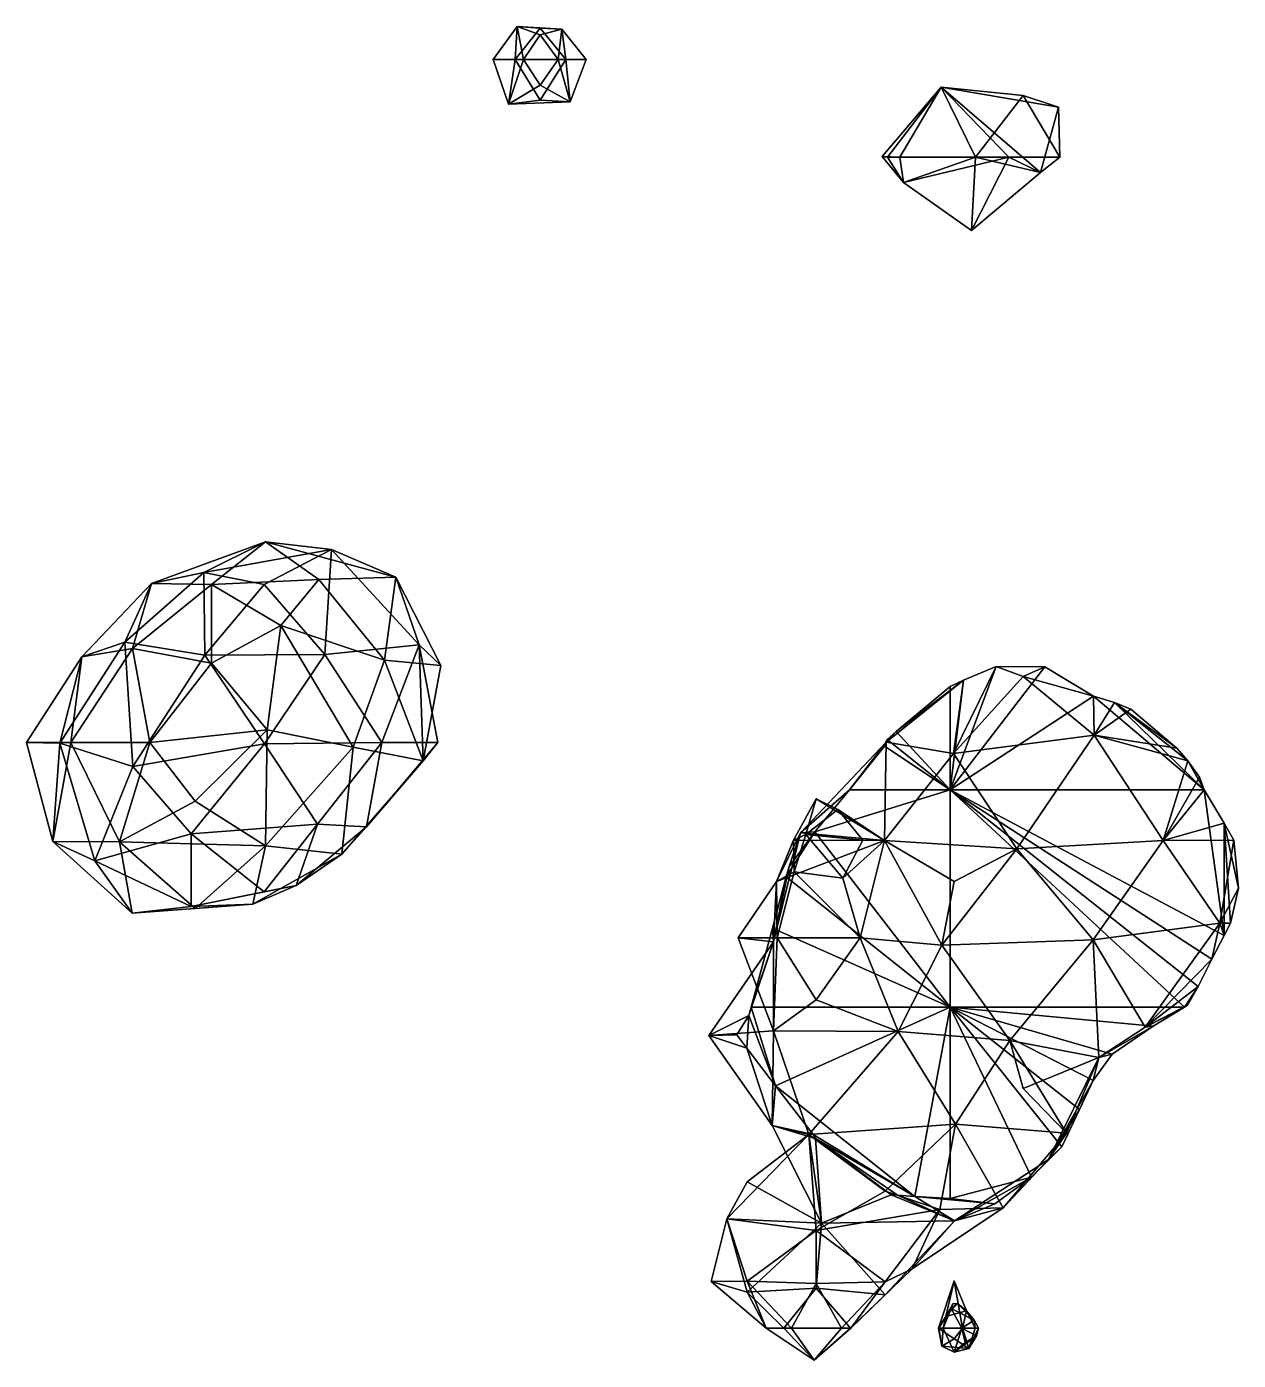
# Model space of a CAD drawing. Extents: x 290095 to 295679, y 4553756 to 4561441.
# Drawn here: x 294551.4 to 294772.6, y 4559364.3 to 4559607.8 of the extents above; entities that cross this region are included whole.
import ezdxf

# ---------------------------------------------------------------- set-up
doc = ezdxf.new("R2010")
doc.units = 0
doc.layers.add('Au_ppm_Pref_-_0_5', color=7, linetype='CONTINUOUS')

msp = doc.modelspace()

# ---------------------------------------------------------------- linework, layer by layer
at = {"layer": 'Au_ppm_Pref_-_0_5'}
for points in [[(294636.52, 4559601.82, 1835.25), (294640.91, 4559607.8, 1835.25), (294642.09, 4559601.82, 1836.69)], [(294640.91, 4559607.8, 1835.25), (294636.52, 4559601.82, 1835.25), (294640.53, 4559601.82, 1833.08)], [(294640.91, 4559607.8, 1835.25), (294640.53, 4559601.82, 1833.08), (294645.14, 4559607.5, 1833.36)], [(294649.81, 4559601.82, 1833.05), (294645.14, 4559607.5, 1833.36), (294640.53, 4559601.82, 1833.08)], [(294640.91, 4559607.8, 1835.25), (294645.14, 4559606.33, 1836.75), (294642.09, 4559601.82, 1836.69)], [(294640.91, 4559607.8, 1835.25), (294649.06, 4559607.37, 1835.25), (294645.14, 4559606.33, 1836.75)], [(294649.06, 4559607.37, 1835.25), (294640.91, 4559607.8, 1835.25), (294645.14, 4559607.5, 1833.36)], [(294648.43, 4559601.82, 1836.8), (294642.09, 4559601.82, 1836.69), (294645.14, 4559606.33, 1836.75)], [(294649.81, 4559601.82, 1833.05), (294649.06, 4559607.37, 1835.25), (294645.14, 4559607.5, 1833.36)], [(294649.06, 4559607.37, 1835.25), (294648.43, 4559601.82, 1836.8), (294645.14, 4559606.33, 1836.75)], [(294649.06, 4559607.37, 1835.25), (294653.53, 4559601.82, 1835.25), (294648.43, 4559601.82, 1836.8)], [(294649.81, 4559601.82, 1833.05), (294653.53, 4559601.82, 1835.25), (294649.06, 4559607.37, 1835.25)], [(294639.37, 4559593.66, 1835.25), (294636.52, 4559601.82, 1835.25), (294642.09, 4559601.82, 1836.69)], [(294636.52, 4559601.82, 1835.25), (294639.37, 4559593.66, 1835.25), (294640.53, 4559601.82, 1833.08)], [(294639.37, 4559593.66, 1835.25), (294642.09, 4559601.82, 1836.69), (294645.14, 4559597.09, 1836.83)], [(294639.37, 4559593.66, 1835.25), (294645.14, 4559594.39, 1832.77), (294640.53, 4559601.82, 1833.08)], [(294649.81, 4559601.82, 1833.05), (294640.53, 4559601.82, 1833.08), (294645.14, 4559594.39, 1832.77)], [(294645.14, 4559597.09, 1836.83), (294642.09, 4559601.82, 1836.69), (294648.43, 4559601.82, 1836.8)], [(294649.81, 4559601.82, 1833.05), (294645.14, 4559594.39, 1832.77), (294650.61, 4559594.08, 1835.25)], [(294650.61, 4559594.08, 1835.25), (294645.14, 4559597.09, 1836.83), (294648.43, 4559601.82, 1836.8)], [(294653.53, 4559601.82, 1835.25), (294650.61, 4559594.08, 1835.25), (294648.43, 4559601.82, 1836.8)], [(294649.81, 4559601.82, 1833.05), (294650.61, 4559594.08, 1835.25), (294653.53, 4559601.82, 1835.25)], [(294650.61, 4559594.08, 1835.25), (294639.37, 4559593.66, 1835.25), (294645.14, 4559597.09, 1836.83)], [(294718.34, 4559596.73, 1823.37), (294708.52, 4559584, 1823.55), (294707.57, 4559584.09, 1823.28)], [(294718.34, 4559596.73, 1823.37), (294707.57, 4559584.09, 1823.28), (294710.76, 4559584, 1822.13)], [(294718.34, 4559596.73, 1823.37), (294730.68, 4559584, 1824.62), (294708.52, 4559584, 1823.55)], [(294710.76, 4559584, 1822.13), (294724.61, 4559584, 1819.26), (294718.34, 4559596.73, 1823.37)], [(294718.34, 4559596.73, 1823.37), (294736.47, 4559581.2, 1823.69), (294730.68, 4559584, 1824.62)], [(294718.34, 4559596.73, 1823.37), (294739.77, 4559593.11, 1823.37), (294736.47, 4559581.2, 1823.69)], [(294718.34, 4559596.73, 1823.37), (294724.61, 4559584, 1819.26), (294733.33, 4559595.23, 1819.63)], [(294739.77, 4559593.11, 1823.37), (294718.34, 4559596.73, 1823.37), (294733.33, 4559595.23, 1819.63)], [(294639.37, 4559593.66, 1835.25), (294650.61, 4559594.08, 1835.25), (294645.14, 4559594.39, 1832.77)], [(294733.33, 4559595.23, 1819.63), (294724.61, 4559584, 1819.26), (294740, 4559584, 1820.23)], [(294739.77, 4559593.11, 1823.37), (294733.33, 4559595.23, 1819.63), (294740, 4559584, 1820.23)], [(294736.47, 4559581.2, 1823.69), (294739.77, 4559593.11, 1823.37), (294740, 4559584, 1820.23)], [(294707.57, 4559584.09, 1823.28), (294711.45, 4559579.32, 1823.37), (294710.76, 4559584, 1822.13)], [(294711.45, 4559579.32, 1823.37), (294707.57, 4559584.09, 1823.28), (294708.52, 4559584, 1823.55)], [(294730.68, 4559584, 1824.62), (294711.45, 4559579.32, 1823.37), (294708.52, 4559584, 1823.55)], [(294724.61, 4559584, 1819.26), (294710.76, 4559584, 1822.13), (294711.45, 4559579.32, 1823.37)], [(294730.68, 4559584, 1824.62), (294723.85, 4559570.59, 1823.37), (294711.45, 4559579.32, 1823.37)], [(294724.61, 4559584, 1819.26), (294711.45, 4559579.32, 1823.37), (294723.85, 4559570.59, 1823.37)], [(294723.85, 4559570.59, 1823.37), (294730.68, 4559584, 1824.62), (294736.47, 4559581.2, 1823.69)], [(294723.85, 4559570.59, 1823.37), (294736.47, 4559581.2, 1823.69), (294724.61, 4559584, 1819.26)], [(294740, 4559584, 1820.23), (294724.61, 4559584, 1819.26), (294736.47, 4559581.2, 1823.69)], [(294583.73, 4559508.13, 1822.59), (294574.18, 4559506.17, 1817.43), (294594.98, 4559513.77, 1817.29)], [(294585.1, 4559505.94, 1812.36), (294594.98, 4559513.77, 1817.29), (294574.18, 4559506.17, 1817.43)], [(294607.03, 4559512.37, 1823.15), (294583.73, 4559508.13, 1822.59), (294594.98, 4559513.77, 1817.29)], [(294583.73, 4559508.13, 1822.59), (294607.03, 4559512.37, 1823.15), (294594.74, 4559505.96, 1827.05)], [(294585.1, 4559505.94, 1812.36), (294604.71, 4559506.85, 1812.22), (294594.98, 4559513.77, 1817.29)], [(294607.03, 4559512.37, 1823.15), (294605.81, 4559493.2, 1828.02), (294594.74, 4559505.96, 1827.05)], [(294607.03, 4559512.37, 1823.15), (294594.98, 4559513.77, 1817.29), (294618.79, 4559507.3, 1818.7)], [(294618.79, 4559507.3, 1818.7), (294594.98, 4559513.77, 1817.29), (294604.71, 4559506.85, 1812.22)], [(294607.03, 4559512.37, 1823.15), (294623.02, 4559494.97, 1824.09), (294605.81, 4559493.2, 1828.02)], [(294623.02, 4559494.97, 1824.09), (294607.03, 4559512.37, 1823.15), (294618.79, 4559507.3, 1818.7)], [(294583.73, 4559508.13, 1822.59), (294583.93, 4559493.04, 1827.84), (294569.29, 4559495.44, 1823.48)], [(294583.73, 4559508.13, 1822.59), (294569.29, 4559495.44, 1823.48), (294574.18, 4559506.17, 1817.43)], [(294583.73, 4559508.13, 1822.59), (294594.74, 4559505.96, 1827.05), (294583.93, 4559493.04, 1827.84)], [(294604.71, 4559506.85, 1812.22), (294585.1, 4559505.94, 1812.36), (294597.76, 4559498.46, 1808.89)], [(294616.69, 4559492.18, 1812.16), (294604.71, 4559506.85, 1812.22), (294597.76, 4559498.46, 1808.89)], [(294618.79, 4559507.3, 1818.7), (294604.71, 4559506.85, 1812.22), (294616.69, 4559492.18, 1812.16)], [(294626.97, 4559491.16, 1817.43), (294618.79, 4559507.3, 1818.7), (294616.69, 4559492.18, 1812.16)], [(294626.97, 4559491.16, 1817.43), (294623.02, 4559494.97, 1824.09), (294618.79, 4559507.3, 1818.7)], [(294574.18, 4559506.17, 1817.43), (294569.29, 4559495.44, 1823.48), (294561.44, 4559492.75, 1817.43)], [(294574.18, 4559506.17, 1817.43), (294561.44, 4559492.75, 1817.43), (294570.72, 4559494.28, 1811.67)], [(294574.18, 4559506.17, 1817.43), (294570.72, 4559494.28, 1811.67), (294585.1, 4559505.94, 1812.36)], [(294585.1, 4559505.94, 1812.36), (294570.72, 4559494.28, 1811.67), (294585.13, 4559491.59, 1808.07)], [(294605.81, 4559493.2, 1828.02), (294583.93, 4559493.04, 1827.84), (294594.74, 4559505.96, 1827.05)], [(294585.1, 4559505.94, 1812.36), (294585.13, 4559491.59, 1808.07), (294597.76, 4559498.46, 1808.89)], [(294597.76, 4559498.46, 1808.89), (294585.13, 4559491.59, 1808.07), (294595.28, 4559479.43, 1807.78)], [(294611, 4559476.24, 1810.16), (294597.76, 4559498.46, 1808.89), (294595.28, 4559479.43, 1807.78)], [(294616.69, 4559492.18, 1812.16), (294597.76, 4559498.46, 1808.89), (294611, 4559476.24, 1810.16)], [(294557.44, 4559477.02, 1823.21), (294569.29, 4559495.44, 1823.48), (294570.77, 4559472.77, 1827.29)], [(294557.44, 4559477.02, 1823.21), (294561.44, 4559492.75, 1817.43), (294569.29, 4559495.44, 1823.48)], [(294583.93, 4559493.04, 1827.84), (294570.77, 4559472.77, 1827.29), (294569.29, 4559495.44, 1823.48)], [(294605.81, 4559493.2, 1828.02), (294623.02, 4559494.97, 1824.09), (294616.24, 4559477.1, 1827.57)], [(294616.24, 4559477.1, 1827.57), (294623.02, 4559494.97, 1824.09), (294626.46, 4559477.1, 1823.37)], [(294623.02, 4559494.97, 1824.09), (294623.78, 4559473.76, 1817.6), (294626.46, 4559477.1, 1823.37)], [(294623.78, 4559473.76, 1817.6), (294623.02, 4559494.97, 1824.09), (294626.97, 4559491.16, 1817.43)], [(294557.44, 4559477.02, 1823.21), (294551.37, 4559477.1, 1817.43), (294561.44, 4559492.75, 1817.43)], [(294559.42, 4559477.1, 1811.82), (294561.44, 4559492.75, 1817.43), (294551.37, 4559477.1, 1817.43)], [(294559.42, 4559477.1, 1811.82), (294570.72, 4559494.28, 1811.67), (294561.44, 4559492.75, 1817.43)], [(294559.42, 4559477.1, 1811.82), (294573.85, 4559477.1, 1807.59), (294570.72, 4559494.28, 1811.67)], [(294570.72, 4559494.28, 1811.67), (294573.85, 4559477.1, 1807.59), (294585.13, 4559491.59, 1808.07)], [(294594.81, 4559476.86, 1827), (294570.77, 4559472.77, 1827.29), (294583.93, 4559493.04, 1827.84)], [(294594.81, 4559476.86, 1827), (294583.93, 4559493.04, 1827.84), (294605.81, 4559493.2, 1828.02)], [(294594.81, 4559476.86, 1827), (294605.81, 4559493.2, 1828.02), (294616.24, 4559477.1, 1827.57)], [(294611, 4559476.24, 1810.16), (294623.78, 4559473.76, 1817.6), (294616.69, 4559492.18, 1812.16)], [(294623.78, 4559473.76, 1817.6), (294626.97, 4559491.16, 1817.43), (294616.69, 4559492.18, 1812.16)], [(294595.28, 4559479.43, 1807.78), (294585.13, 4559491.59, 1808.07), (294573.85, 4559477.1, 1807.59)], [(294720, 4559468.5, 1883.51), (294722.42, 4559488.49, 1882.32), (294728.36, 4559491, 1881.33)], [(294720, 4559468.5, 1883.51), (294728.36, 4559491, 1881.33), (294737.26, 4559490.94, 1880)], [(294737.26, 4559490.94, 1880), (294746.14, 4559485.58, 1878.89), (294720, 4559468.5, 1883.51)], [(294728.36, 4559491, 1881.33), (294722.42, 4559488.49, 1882.32), (294720.57, 4559475.09, 1876.94)], [(294728.36, 4559491, 1881.33), (294720.57, 4559475.09, 1876.94), (294733.33, 4559489.18, 1878.74)], [(294733.33, 4559489.18, 1878.74), (294737.26, 4559490.94, 1880), (294728.36, 4559491, 1881.33)], [(294737.26, 4559490.94, 1880), (294733.33, 4559489.18, 1878.74), (294746.14, 4559485.58, 1878.89)], [(294710.1, 4559479.15, 1882.87), (294708.27, 4559477.19, 1882.69), (294722.42, 4559488.49, 1882.32)], [(294722.42, 4559488.49, 1882.32), (294708.27, 4559477.19, 1882.69), (294720.57, 4559475.09, 1876.94)], [(294720, 4559487.32, 1882.73), (294710.1, 4559479.15, 1882.87), (294722.42, 4559488.49, 1882.32)], [(294710.1, 4559479.15, 1882.87), (294720, 4559487.32, 1882.73), (294720, 4559468.5, 1883.51)], [(294720, 4559487.32, 1882.73), (294722.42, 4559488.49, 1882.32), (294720, 4559468.5, 1883.51)], [(294720.57, 4559475.09, 1876.94), (294746.26, 4559478.45, 1875.89), (294733.33, 4559489.18, 1878.74)], [(294733.33, 4559489.18, 1878.74), (294746.26, 4559478.45, 1875.89), (294746.14, 4559485.58, 1878.89)], [(294746.14, 4559485.58, 1878.89), (294766.34, 4559468.5, 1876.57), (294720, 4559468.5, 1883.51)], [(294746.14, 4559485.58, 1878.89), (294749.96, 4559484.41, 1878.37), (294766.34, 4559468.5, 1876.57)], [(294746.26, 4559478.45, 1875.89), (294749.96, 4559484.41, 1878.37), (294746.14, 4559485.58, 1878.89)], [(294746.26, 4559478.45, 1875.89), (294752.99, 4559483.19, 1877.83), (294749.96, 4559484.41, 1878.37)], [(294752.99, 4559483.19, 1877.83), (294746.26, 4559478.45, 1875.89), (294761.36, 4559476.08, 1876.92)], [(294766.34, 4559468.5, 1876.57), (294749.96, 4559484.41, 1878.37), (294763.38, 4559473.75, 1876.8)], [(294749.96, 4559484.41, 1878.37), (294752.99, 4559483.19, 1877.83), (294761.36, 4559476.08, 1876.92)], [(294749.96, 4559484.41, 1878.37), (294761.36, 4559476.08, 1876.92), (294763.38, 4559473.75, 1876.8)], [(294595.28, 4559479.43, 1807.78), (294573.85, 4559477.1, 1807.59), (294582.14, 4559466.44, 1807.94)], [(294582.14, 4559466.44, 1807.94), (294594.97, 4559458.27, 1811), (294595.28, 4559479.43, 1807.78)], [(294611, 4559476.24, 1810.16), (294595.28, 4559479.43, 1807.78), (294594.97, 4559458.27, 1811)], [(294708.21, 4559477.19, 1882.94), (294708.45, 4559477.66, 1882.9), (294708.01, 4559476.47, 1883.01)], [(294720, 4559468.5, 1883.51), (294708.01, 4559476.47, 1883.01), (294708.45, 4559477.66, 1882.9)], [(294708.21, 4559477.19, 1882.94), (294708.4, 4559477.62, 1882.9), (294708.45, 4559477.66, 1882.9)], [(294708.27, 4559477.19, 1882.69), (294708.4, 4559477.62, 1882.9), (294708.21, 4559477.19, 1882.94)], [(294708.27, 4559477.19, 1882.69), (294710.1, 4559479.15, 1882.87), (294708.45, 4559477.66, 1882.9)], [(294708.27, 4559477.19, 1882.69), (294708.45, 4559477.66, 1882.9), (294708.4, 4559477.62, 1882.9)], [(294708.45, 4559477.66, 1882.9), (294710.1, 4559479.15, 1882.87), (294720, 4559468.5, 1883.51)], [(294732.15, 4559457.72, 1875), (294746.26, 4559478.45, 1875.89), (294720.57, 4559475.09, 1876.94)], [(294732.15, 4559457.72, 1875), (294758.88, 4559459.26, 1874.48), (294746.26, 4559478.45, 1875.89)], [(294761.36, 4559476.08, 1876.92), (294746.26, 4559478.45, 1875.89), (294763.38, 4559473.75, 1876.8)], [(294746.26, 4559478.45, 1875.89), (294758.88, 4559459.26, 1874.48), (294763.38, 4559473.75, 1876.8)], [(294557.44, 4559477.02, 1823.21), (294556.12, 4559459.04, 1817.16), (294551.37, 4559477.1, 1817.43)], [(294559.42, 4559477.1, 1811.82), (294551.37, 4559477.1, 1817.43), (294556.12, 4559459.04, 1817.16)], [(294568.35, 4559458.98, 1811.24), (294559.42, 4559477.1, 1811.82), (294556.12, 4559459.04, 1817.16)], [(294557.44, 4559477.02, 1823.21), (294563.83, 4559455.5, 1824.54), (294556.12, 4559459.04, 1817.16)], [(294557.44, 4559477.02, 1823.21), (294570.77, 4559472.77, 1827.29), (294563.83, 4559455.5, 1824.54)], [(294559.42, 4559477.1, 1811.82), (294568.35, 4559458.98, 1811.24), (294573.85, 4559477.1, 1807.59)], [(294582.14, 4559466.44, 1807.94), (294573.85, 4559477.1, 1807.59), (294568.35, 4559458.98, 1811.24)], [(294594.81, 4559476.86, 1827), (294581.4, 4559460.46, 1827.32), (294570.77, 4559472.77, 1827.29)], [(294594.81, 4559476.86, 1827), (294604.49, 4559462.24, 1826.98), (294581.4, 4559460.46, 1827.32)], [(294594.81, 4559476.86, 1827), (294616.24, 4559477.1, 1827.57), (294604.49, 4559462.24, 1826.98)], [(294608.94, 4559456.76, 1817.49), (294611, 4559476.24, 1810.16), (294594.97, 4559458.27, 1811)], [(294613.39, 4559461.71, 1823.37), (294604.49, 4559462.24, 1826.98), (294616.24, 4559477.1, 1827.57)], [(294608.94, 4559456.76, 1817.49), (294623.78, 4559473.76, 1817.6), (294611, 4559476.24, 1810.16)], [(294626.46, 4559477.1, 1823.37), (294613.39, 4559461.71, 1823.37), (294616.24, 4559477.1, 1827.57)], [(294613.39, 4559461.71, 1823.37), (294626.46, 4559477.1, 1823.37), (294623.78, 4559473.76, 1817.6)], [(294701.59, 4559468.5, 1883.83), (294692.66, 4559460.64, 1882.71), (294708.27, 4559477.19, 1882.69)], [(294708.27, 4559477.19, 1882.69), (294692.66, 4559460.64, 1882.71), (294707.98, 4559459.24, 1876.63)], [(294708.27, 4559477.19, 1882.69), (294708.01, 4559476.47, 1883.01), (294701.59, 4559468.5, 1883.83)], [(294708.01, 4559476.47, 1883.01), (294720, 4559468.5, 1883.51), (294701.59, 4559468.5, 1883.83)], [(294720.57, 4559475.09, 1876.94), (294708.27, 4559477.19, 1882.69), (294707.98, 4559459.24, 1876.63)], [(294707.98, 4559459.24, 1876.63), (294732.15, 4559457.72, 1875), (294720.57, 4559475.09, 1876.94)], [(294708.01, 4559476.47, 1883.01), (294708.27, 4559477.19, 1882.69), (294708.21, 4559477.19, 1882.94)], [(294581.4, 4559460.46, 1827.32), (294563.83, 4559455.5, 1824.54), (294570.77, 4559472.77, 1827.29)], [(294608.94, 4559456.76, 1817.49), (294613.39, 4559461.71, 1823.37), (294623.78, 4559473.76, 1817.6)], [(294763.38, 4559473.75, 1876.8), (294758.88, 4559459.26, 1874.48), (294765.52, 4559470.8, 1876.6)], [(294766.34, 4559468.5, 1876.57), (294763.38, 4559473.75, 1876.8), (294765.52, 4559470.8, 1876.6)], [(294758.88, 4559459.26, 1874.48), (294766.34, 4559468.5, 1876.57), (294765.52, 4559470.8, 1876.6)], [(294695.28, 4559460.8, 1884.54), (294692.66, 4559460.64, 1882.71), (294701.59, 4559468.5, 1883.83)], [(294695.28, 4559460.8, 1884.54), (294720, 4559468.5, 1883.51), (294720, 4559428.82, 1886.61)], [(294701.59, 4559468.5, 1883.83), (294720, 4559468.5, 1883.51), (294695.28, 4559460.8, 1884.54)], [(294767.74, 4559437.56, 1880.19), (294765.27, 4559432.57, 1881.18), (294720, 4559468.5, 1883.51)], [(294766.34, 4559468.5, 1876.57), (294770, 4559441.89, 1879.32), (294720, 4559468.5, 1883.51)], [(294770, 4559441.89, 1879.32), (294767.74, 4559437.56, 1880.19), (294720, 4559468.5, 1883.51)], [(294765.27, 4559432.57, 1881.18), (294762.74, 4559428.82, 1881.76), (294720, 4559468.5, 1883.51)], [(294762.74, 4559428.82, 1881.76), (294720, 4559428.82, 1886.61), (294720, 4559468.5, 1883.51)], [(294758.88, 4559459.26, 1874.48), (294770, 4559462.4, 1876.78), (294766.34, 4559468.5, 1876.57)], [(294766.34, 4559468.5, 1876.57), (294770, 4559462.4, 1876.78), (294770, 4559441.89, 1879.32)], [(294594.97, 4559458.27, 1811), (294582.14, 4559466.44, 1807.94), (294568.35, 4559458.98, 1811.24)], [(294695.53, 4559466.82, 1873.4), (294707.98, 4559459.24, 1876.63), (294691.35, 4559459.28, 1872.86)], [(294695.53, 4559466.82, 1873.4), (294691.35, 4559459.28, 1872.86), (294693.63, 4559460.35, 1869.57)], [(294695.53, 4559466.82, 1873.4), (294693.63, 4559460.35, 1869.57), (294699.49, 4559464.87, 1870.89)], [(294699.49, 4559464.87, 1870.89), (294707.98, 4559459.24, 1876.63), (294695.53, 4559466.82, 1873.4)], [(294704.01, 4559459.28, 1870.89), (294699.49, 4559464.87, 1870.89), (294693.63, 4559460.35, 1869.57)], [(294704.01, 4559459.28, 1870.89), (294707.98, 4559459.24, 1876.63), (294699.49, 4559464.87, 1870.89)], [(294581.43, 4559447.2, 1822.89), (294563.83, 4559455.5, 1824.54), (294581.4, 4559460.46, 1827.32)], [(294594.74, 4559449.86, 1826.51), (294581.4, 4559460.46, 1827.32), (294604.49, 4559462.24, 1826.98)], [(294581.43, 4559447.2, 1822.89), (294581.4, 4559460.46, 1827.32), (294594.74, 4559449.86, 1826.51)], [(294600.6, 4559450.99, 1823.37), (294594.74, 4559449.86, 1826.51), (294604.49, 4559462.24, 1826.98)], [(294613.39, 4559461.71, 1823.37), (294600.6, 4559450.99, 1823.37), (294604.49, 4559462.24, 1826.98)], [(294613.39, 4559461.71, 1823.37), (294608.94, 4559456.76, 1817.49), (294600.6, 4559450.99, 1823.37)], [(294690.56, 4559454.46, 1885.11), (294687.74, 4559440.72, 1882.89), (294692.66, 4559460.64, 1882.71)], [(294688.27, 4559451.74, 1876.83), (294692.66, 4559460.64, 1882.71), (294687.74, 4559440.72, 1882.89)], [(294707.98, 4559459.24, 1876.63), (294692.66, 4559460.64, 1882.71), (294688.27, 4559451.74, 1876.83)], [(294690.56, 4559454.46, 1885.11), (294695.28, 4559460.8, 1884.54), (294690.06, 4559452.58, 1885.27)], [(294695.28, 4559460.8, 1884.54), (294720, 4559428.82, 1886.61), (294690.06, 4559452.58, 1885.27)], [(294690.56, 4559454.46, 1885.11), (294692.66, 4559460.64, 1882.71), (294695.28, 4559460.8, 1884.54)], [(294691.48, 4559453.54, 1870.89), (294693.63, 4559460.35, 1869.57), (294691.35, 4559459.28, 1872.86)], [(294700.41, 4559452.38, 1870.89), (294693.63, 4559460.35, 1869.57), (294691.48, 4559453.54, 1870.89)], [(294700.41, 4559452.38, 1870.89), (294704.01, 4559459.28, 1870.89), (294693.63, 4559460.35, 1869.57)], [(294758.88, 4559459.26, 1874.48), (294771.75, 4559459.27, 1876.86), (294770, 4559462.4, 1876.78)], [(294772.59, 4559450.51, 1877.8), (294770, 4559462.4, 1876.78), (294771.75, 4559459.27, 1876.86)], [(294771.13, 4559444.12, 1878.84), (294770, 4559462.4, 1876.78), (294772.59, 4559450.51, 1877.8)], [(294771.13, 4559444.12, 1878.84), (294770, 4559441.89, 1879.32), (294770, 4559462.4, 1876.78)], [(294563.83, 4559455.5, 1824.54), (294570.61, 4559445.99, 1818.44), (294556.12, 4559459.04, 1817.16)], [(294570.61, 4559445.99, 1818.44), (294568.35, 4559458.98, 1811.24), (294556.12, 4559459.04, 1817.16)], [(294570.61, 4559445.99, 1818.44), (294582.14, 4559446.81, 1813.28), (294568.35, 4559458.98, 1811.24)], [(294582.14, 4559446.81, 1813.28), (294594.97, 4559458.27, 1811), (294568.35, 4559458.98, 1811.24)], [(294582.14, 4559446.81, 1813.28), (294592.68, 4559447.6, 1818.51), (294594.97, 4559458.27, 1811)], [(294608.94, 4559456.76, 1817.49), (294594.97, 4559458.27, 1811), (294592.68, 4559447.6, 1818.51)], [(294707.98, 4559459.24, 1876.63), (294688.27, 4559451.74, 1876.83), (294691.35, 4559459.28, 1872.86)], [(294691.48, 4559453.54, 1870.89), (294691.35, 4559459.28, 1872.86), (294688.27, 4559451.74, 1876.83)], [(294700.41, 4559452.38, 1870.89), (294707.98, 4559459.24, 1876.63), (294704.01, 4559459.28, 1870.89)], [(294700.41, 4559452.38, 1870.89), (294703.52, 4559441.46, 1873.06), (294707.98, 4559459.24, 1876.63)], [(294703.52, 4559441.46, 1873.06), (294718.43, 4559440.15, 1878.68), (294707.98, 4559459.24, 1876.63)], [(294732.15, 4559457.72, 1875), (294707.98, 4559459.24, 1876.63), (294720.73, 4559451.72, 1880.25)], [(294707.98, 4559459.24, 1876.63), (294718.43, 4559440.15, 1878.68), (294720.73, 4559451.72, 1880.25)], [(294758.88, 4559459.26, 1874.48), (294732.15, 4559457.72, 1875), (294746.11, 4559441.08, 1877.52)], [(294746.11, 4559441.08, 1877.52), (294769.21, 4559444.12, 1877.75), (294758.88, 4559459.26, 1874.48)], [(294758.88, 4559459.26, 1874.48), (294769.21, 4559444.12, 1877.75), (294771.75, 4559459.27, 1876.86)], [(294771.75, 4559459.27, 1876.86), (294769.21, 4559444.12, 1877.75), (294772.59, 4559450.51, 1877.8)], [(294563.83, 4559455.5, 1824.54), (294581.43, 4559447.2, 1822.89), (294570.61, 4559445.99, 1818.44)], [(294600.6, 4559450.99, 1823.37), (294608.94, 4559456.76, 1817.49), (294592.68, 4559447.6, 1818.51)], [(294732.15, 4559457.72, 1875), (294720.73, 4559451.72, 1880.25), (294718.43, 4559440.15, 1878.68)], [(294746.11, 4559441.08, 1877.52), (294732.15, 4559457.72, 1875), (294718.43, 4559440.15, 1878.68)], [(294690.06, 4559452.58, 1885.27), (294687.74, 4559440.72, 1882.89), (294690.56, 4559454.46, 1885.11)], [(294691.48, 4559453.54, 1870.89), (294688.27, 4559451.74, 1876.83), (294688.41, 4559441.46, 1873.47)], [(294703.52, 4559441.46, 1873.06), (294691.48, 4559453.54, 1870.89), (294688.41, 4559441.46, 1873.47)], [(294703.52, 4559441.46, 1873.06), (294700.41, 4559452.38, 1870.89), (294691.48, 4559453.54, 1870.89)], [(294600.6, 4559450.99, 1823.37), (294581.43, 4559447.2, 1822.89), (294594.74, 4559449.86, 1826.51)], [(294581.43, 4559447.2, 1822.89), (294600.6, 4559450.99, 1823.37), (294592.68, 4559447.6, 1818.51)], [(294688.27, 4559451.74, 1876.83), (294687.74, 4559440.72, 1882.89), (294681.29, 4559441.46, 1876.83)], [(294688.27, 4559451.74, 1876.83), (294681.29, 4559441.46, 1876.83), (294688.41, 4559441.46, 1873.47)], [(294720, 4559428.82, 1886.61), (294687.56, 4559443.2, 1886.1), (294690.06, 4559452.58, 1885.27)], [(294687.56, 4559443.2, 1886.1), (294687.74, 4559440.72, 1882.89), (294690.06, 4559452.58, 1885.27)], [(294769.21, 4559444.12, 1877.75), (294771.13, 4559444.12, 1878.84), (294772.59, 4559450.51, 1877.8)], [(294581.43, 4559447.2, 1822.89), (294592.68, 4559447.6, 1818.51), (294570.61, 4559445.99, 1818.44)], [(294570.61, 4559445.99, 1818.44), (294592.68, 4559447.6, 1818.51), (294582.14, 4559446.81, 1813.28)], [(294755.59, 4559425.16, 1878.72), (294769.21, 4559444.12, 1877.75), (294746.11, 4559441.08, 1877.52)], [(294755.59, 4559425.16, 1878.72), (294767.74, 4559437.56, 1880.19), (294769.21, 4559444.12, 1877.75)], [(294769.21, 4559444.12, 1877.75), (294767.74, 4559437.56, 1880.19), (294770, 4559441.89, 1879.32)], [(294771.13, 4559444.12, 1878.84), (294769.21, 4559444.12, 1877.75), (294770, 4559441.89, 1879.32)], [(294687.73, 4559424.51, 1877), (294681.29, 4559441.46, 1876.83), (294687.74, 4559440.72, 1882.89)], [(294687.73, 4559424.51, 1877), (294688.41, 4559441.46, 1873.47), (294681.29, 4559441.46, 1876.83)], [(294720, 4559428.82, 1886.61), (294683.63, 4559428.82, 1887.38), (294687.56, 4559443.2, 1886.1)], [(294683.63, 4559428.82, 1887.38), (294687.74, 4559440.72, 1882.89), (294687.56, 4559443.2, 1886.1)], [(294687.73, 4559424.51, 1877), (294695.53, 4559430.17, 1873.06), (294688.41, 4559441.46, 1873.47)], [(294703.52, 4559441.46, 1873.06), (294688.41, 4559441.46, 1873.47), (294695.53, 4559430.17, 1873.06)], [(294703.52, 4559441.46, 1873.06), (294695.53, 4559430.17, 1873.06), (294710.49, 4559424.35, 1875.82)], [(294703.52, 4559441.46, 1873.06), (294710.49, 4559424.35, 1875.82), (294718.43, 4559440.15, 1878.68)], [(294718.43, 4559440.15, 1878.68), (294730.9, 4559422.75, 1877.68), (294746.11, 4559441.08, 1877.52)], [(294746.11, 4559441.08, 1877.52), (294730.9, 4559422.75, 1877.68), (294747.12, 4559419.61, 1882.47)], [(294755.59, 4559425.16, 1878.72), (294746.11, 4559441.08, 1877.52), (294747.12, 4559419.61, 1882.47)], [(294683.23, 4559427.3, 1887.47), (294675.93, 4559423.64, 1882.77), (294687.74, 4559440.72, 1882.89)], [(294687.73, 4559424.51, 1877), (294687.74, 4559440.72, 1882.89), (294675.93, 4559423.64, 1882.77)], [(294683.23, 4559427.3, 1887.47), (294687.74, 4559440.72, 1882.89), (294683.63, 4559428.82, 1887.38)], [(294718.43, 4559440.15, 1878.68), (294710.49, 4559424.35, 1875.82), (294730.9, 4559422.75, 1877.68)], [(294755.59, 4559425.16, 1878.72), (294765.27, 4559432.57, 1881.18), (294767.74, 4559437.56, 1880.19)], [(294755.59, 4559425.16, 1878.72), (294763.3, 4559429.16, 1881.67), (294765.27, 4559432.57, 1881.18)], [(294765.27, 4559432.57, 1881.18), (294763.3, 4559429.16, 1881.67), (294762.74, 4559428.82, 1881.76)], [(294683.23, 4559427.3, 1887.47), (294683.63, 4559428.82, 1887.38), (294688.11, 4559414.44, 1888.03)], [(294683.63, 4559428.82, 1887.38), (294720, 4559428.82, 1886.61), (294688.11, 4559414.44, 1888.03)], [(294687.73, 4559424.51, 1877), (294710.49, 4559424.35, 1875.82), (294695.53, 4559430.17, 1873.06)], [(294720, 4559428.82, 1886.61), (294713.53, 4559394.26, 1888.54), (294688.11, 4559414.44, 1888.03)], [(294720, 4559428.82, 1886.61), (294720, 4559393.85, 1888.42), (294713.53, 4559394.26, 1888.54)], [(294720, 4559428.82, 1886.61), (294734.85, 4559397.8, 1886.66), (294720, 4559393.85, 1888.42)], [(294740.37, 4559403.34, 1885.8), (294734.85, 4559397.8, 1886.66), (294720, 4559428.82, 1886.61)], [(294743.58, 4559410.1, 1885.11), (294740.37, 4559403.34, 1885.8), (294720, 4559428.82, 1886.61)], [(294757.02, 4559425.34, 1882.63), (294720, 4559428.82, 1886.61), (294762.74, 4559428.82, 1881.76)], [(294743.58, 4559410.1, 1885.11), (294720, 4559428.82, 1886.61), (294746.06, 4559415.42, 1884.49)], [(294746.06, 4559415.42, 1884.49), (294720, 4559428.82, 1886.61), (294749.58, 4559420.24, 1883.79)], [(294749.58, 4559420.24, 1883.79), (294720, 4559428.82, 1886.61), (294757.02, 4559425.34, 1882.63)], [(294755.59, 4559425.16, 1878.72), (294762.74, 4559428.82, 1881.76), (294763.3, 4559429.16, 1881.67)], [(294762.74, 4559428.82, 1881.76), (294755.59, 4559425.16, 1878.72), (294757.02, 4559425.34, 1882.63)], [(294681.04, 4559423.75, 1887.7), (294675.93, 4559423.64, 1882.77), (294683.23, 4559427.3, 1887.47)], [(294681.04, 4559423.75, 1887.7), (294683.23, 4559427.3, 1887.47), (294682.85, 4559421.3, 1887.79)], [(294683.23, 4559427.3, 1887.47), (294688.11, 4559414.44, 1888.03), (294682.85, 4559421.3, 1887.79)], [(294687.73, 4559424.51, 1877), (294675.93, 4559423.64, 1882.77), (294687.45, 4559407.22, 1882.77)], [(294682.85, 4559421.3, 1887.79), (294675.93, 4559423.64, 1882.77), (294681.04, 4559423.75, 1887.7)], [(294687.73, 4559424.51, 1877), (294687.45, 4559407.22, 1882.77), (294694.15, 4559405.58, 1876.62)], [(294687.73, 4559424.51, 1877), (294694.15, 4559405.58, 1876.62), (294710.49, 4559424.35, 1875.82)], [(294694.15, 4559405.58, 1876.62), (294720.92, 4559407.47, 1874.62), (294710.49, 4559424.35, 1875.82)], [(294720.92, 4559407.47, 1874.62), (294730.9, 4559422.75, 1877.68), (294710.49, 4559424.35, 1875.82)], [(294755.59, 4559425.16, 1878.72), (294747.12, 4559419.61, 1882.47), (294757.02, 4559425.34, 1882.63)], [(294747.12, 4559419.61, 1882.47), (294749.58, 4559420.24, 1883.79), (294757.02, 4559425.34, 1882.63)], [(294682.85, 4559421.3, 1887.79), (294687.45, 4559407.22, 1882.77), (294675.93, 4559423.64, 1882.77)], [(294688.11, 4559414.44, 1888.03), (294687.45, 4559407.22, 1882.77), (294682.85, 4559421.3, 1887.79)], [(294741.19, 4559405.82, 1877.75), (294730.9, 4559422.75, 1877.68), (294720.92, 4559407.47, 1874.62)], [(294733.33, 4559413.93, 1880.06), (294730.9, 4559422.75, 1877.68), (294741.19, 4559405.82, 1877.75)], [(294733.33, 4559413.93, 1880.06), (294747.12, 4559419.61, 1882.47), (294730.9, 4559422.75, 1877.68)], [(294733.33, 4559413.93, 1880.06), (294741.19, 4559405.82, 1877.75), (294747.12, 4559419.61, 1882.47)], [(294746.06, 4559415.42, 1884.49), (294747.12, 4559419.61, 1882.47), (294737.9, 4559401.01, 1883.67)], [(294741.19, 4559405.82, 1877.75), (294737.9, 4559401.01, 1883.67), (294747.12, 4559419.61, 1882.47)], [(294747.12, 4559419.61, 1882.47), (294746.06, 4559415.42, 1884.49), (294749.58, 4559420.24, 1883.79)], [(294694.95, 4559405.54, 1888.36), (294687.45, 4559407.22, 1882.77), (294688.11, 4559414.44, 1888.03)], [(294694.95, 4559405.54, 1888.36), (294688.11, 4559414.44, 1888.03), (294713.53, 4559394.26, 1888.54)], [(294746.06, 4559415.42, 1884.49), (294737.9, 4559401.01, 1883.67), (294743.58, 4559410.1, 1885.11)], [(294743.58, 4559410.1, 1885.11), (294737.9, 4559401.01, 1883.67), (294740.37, 4559403.34, 1885.8)], [(294694.95, 4559405.54, 1888.36), (294695.4, 4559404.85, 1888.38), (294687.45, 4559407.22, 1882.77)], [(294696.48, 4559389.35, 1881.07), (294687.45, 4559407.22, 1882.77), (294695.4, 4559404.85, 1888.38)], [(294687.45, 4559407.22, 1882.77), (294696.48, 4559389.35, 1881.07), (294694.15, 4559405.58, 1876.62)], [(294694.15, 4559405.58, 1876.62), (294708.13, 4559395.2, 1874.43), (294720.92, 4559407.47, 1874.62)], [(294718.06, 4559391.87, 1873.44), (294720.92, 4559407.47, 1874.62), (294708.13, 4559395.2, 1874.43)], [(294718.06, 4559391.87, 1873.44), (294729.67, 4559392.15, 1877.62), (294720.92, 4559407.47, 1874.62)], [(294729.67, 4559392.15, 1877.62), (294741.19, 4559405.82, 1877.75), (294720.92, 4559407.47, 1874.62)], [(294682.93, 4559396.94, 1879.8), (294679.21, 4559390.19, 1876.53), (294694.15, 4559405.58, 1876.62)], [(294695.52, 4559388.01, 1873.14), (294694.15, 4559405.58, 1876.62), (294679.21, 4559390.19, 1876.53)], [(294696.48, 4559389.35, 1881.07), (294682.93, 4559396.94, 1879.8), (294694.15, 4559405.58, 1876.62)], [(294708.13, 4559395.2, 1874.43), (294694.15, 4559405.58, 1876.62), (294695.52, 4559388.01, 1873.14)], [(294695.4, 4559404.85, 1888.38), (294694.95, 4559405.54, 1888.36), (294713.53, 4559394.26, 1888.54)], [(294695.4, 4559404.85, 1888.38), (294710.38, 4559394.47, 1888.6), (294709.22, 4559394.52, 1888.62)], [(294695.4, 4559404.85, 1888.38), (294713.53, 4559394.26, 1888.54), (294710.38, 4559394.47, 1888.6)], [(294695.4, 4559404.85, 1888.38), (294709.22, 4559394.52, 1888.62), (294696.48, 4559389.35, 1881.07)], [(294737.9, 4559401.01, 1883.67), (294741.19, 4559405.82, 1877.75), (294729.67, 4559392.15, 1877.62)], [(294740.37, 4559403.34, 1885.8), (294737.9, 4559401.01, 1883.67), (294734.85, 4559397.8, 1886.66)], [(294720.76, 4559389.82, 1882.52), (294734.85, 4559397.8, 1886.66), (294737.9, 4559401.01, 1883.67)], [(294737.9, 4559401.01, 1883.67), (294729.67, 4559392.15, 1877.62), (294720.76, 4559389.82, 1882.52)], [(294734.85, 4559397.8, 1886.66), (294728.15, 4559392.88, 1887.62), (294720, 4559393.85, 1888.42)], [(294720.76, 4559389.82, 1882.52), (294728.15, 4559392.88, 1887.62), (294734.85, 4559397.8, 1886.66)], [(294696.48, 4559389.35, 1881.07), (294679.21, 4559390.19, 1876.53), (294682.93, 4559396.94, 1879.8)], [(294718.06, 4559391.87, 1873.44), (294708.13, 4559395.2, 1874.43), (294695.52, 4559388.01, 1873.14)], [(294696.48, 4559389.35, 1881.07), (294709.22, 4559394.52, 1888.62), (294720.76, 4559389.82, 1882.52)], [(294709.22, 4559394.52, 1888.62), (294710.38, 4559394.47, 1888.6), (294720.76, 4559389.82, 1882.52)], [(294710.38, 4559394.47, 1888.6), (294713.53, 4559394.26, 1888.54), (294720.76, 4559389.82, 1882.52)], [(294718.06, 4559391.87, 1873.44), (294713.05, 4559381.05, 1876.83), (294729.67, 4559392.15, 1877.62)], [(294720.76, 4559389.82, 1882.52), (294729.67, 4559392.15, 1877.62), (294713.05, 4559381.05, 1876.83)], [(294713.53, 4559394.26, 1888.54), (294720, 4559393.85, 1888.42), (294728.15, 4559392.88, 1887.62)], [(294713.53, 4559394.26, 1888.54), (294728.15, 4559392.88, 1887.62), (294720.76, 4559389.82, 1882.52)], [(294676.37, 4559378.73, 1876.83), (294679.21, 4559390.19, 1876.53), (294682.93, 4559376.78, 1880.57)], [(294676.37, 4559378.73, 1876.83), (294682.93, 4559378.8, 1873.76), (294679.21, 4559390.19, 1876.53)], [(294696.48, 4559389.35, 1881.07), (294682.93, 4559376.78, 1880.57), (294679.21, 4559390.19, 1876.53)], [(294695.52, 4559388.01, 1873.14), (294679.21, 4559390.19, 1876.53), (294682.93, 4559378.8, 1873.76)], [(294718.06, 4559391.87, 1873.44), (294695.52, 4559388.01, 1873.14), (294708.13, 4559378.69, 1873.72)], [(294696.48, 4559389.35, 1881.07), (294720.76, 4559389.82, 1882.52), (294708.13, 4559376.31, 1880.73)], [(294718.06, 4559391.87, 1873.44), (294708.13, 4559378.69, 1873.72), (294713.05, 4559381.05, 1876.83)], [(294720.76, 4559389.82, 1882.52), (294713.05, 4559381.05, 1876.83), (294708.13, 4559376.31, 1880.73)], [(294695.53, 4559377.53, 1879.27), (294682.93, 4559376.78, 1880.57), (294696.48, 4559389.35, 1881.07)], [(294682.93, 4559378.8, 1873.76), (294695.53, 4559378.38, 1874.1), (294695.52, 4559388.01, 1873.14)], [(294708.13, 4559378.69, 1873.72), (294695.52, 4559388.01, 1873.14), (294695.53, 4559378.38, 1874.1)], [(294695.53, 4559377.53, 1879.27), (294696.48, 4559389.35, 1881.07), (294708.13, 4559376.31, 1880.73)], [(294708.13, 4559376.31, 1880.73), (294713.05, 4559381.05, 1876.83), (294701.83, 4559370.19, 1876.83)], [(294708.13, 4559378.69, 1873.72), (294701.83, 4559370.19, 1876.83), (294713.05, 4559381.05, 1876.83)], [(294682.93, 4559378.8, 1873.76), (294676.37, 4559378.73, 1876.83), (294686.39, 4559370.19, 1876.83)], [(294682.93, 4559376.78, 1880.57), (294686.39, 4559370.19, 1876.83), (294676.37, 4559378.73, 1876.83)], [(294682.93, 4559378.8, 1873.76), (294686.39, 4559370.19, 1876.83), (294691.01, 4559370.19, 1874.69)], [(294682.93, 4559378.8, 1873.76), (294691.01, 4559370.19, 1874.69), (294695.53, 4559378.38, 1874.1)], [(294695.53, 4559377.53, 1879.27), (294689.6, 4559370.19, 1879.63), (294682.93, 4559376.78, 1880.57)], [(294695.53, 4559377.53, 1879.27), (294701.81, 4559370.19, 1879.79), (294689.6, 4559370.19, 1879.63)], [(294695.53, 4559378.38, 1874.1), (294691.01, 4559370.19, 1874.69), (294700.11, 4559370.19, 1874.67)], [(294708.13, 4559378.69, 1873.72), (294695.53, 4559378.38, 1874.1), (294700.11, 4559370.19, 1874.67)], [(294695.53, 4559377.53, 1879.27), (294708.13, 4559376.31, 1880.73), (294701.81, 4559370.19, 1879.79)], [(294708.13, 4559378.69, 1873.72), (294700.11, 4559370.19, 1874.67), (294701.83, 4559370.19, 1876.83)], [(294720.73, 4559378.86, 1885.81), (294719.21, 4559372.34, 1888.71), (294717.83, 4559370.19, 1887.34)], [(294720.73, 4559378.86, 1885.81), (294717.83, 4559370.19, 1887.34), (294722.2, 4559370.19, 1888.01)], [(294720.73, 4559378.86, 1885.81), (294722.98, 4559373.37, 1888.71), (294719.21, 4559372.34, 1888.71)], [(294720.73, 4559378.86, 1885.81), (294722.2, 4559370.19, 1888.01), (294722.98, 4559373.37, 1888.71)], [(294682.93, 4559376.78, 1880.57), (294689.6, 4559370.19, 1879.63), (294686.39, 4559370.19, 1876.83)], [(294708.13, 4559376.31, 1880.73), (294701.83, 4559370.19, 1876.83), (294701.81, 4559370.19, 1879.79)], [(294720.44, 4559374.66, 1890.06), (294720.16, 4559373.79, 1890.17), (294718.71, 4559370.19, 1889.66)], [(294719.21, 4559372.34, 1888.71), (294720.44, 4559374.66, 1890.06), (294718.71, 4559370.19, 1889.66)], [(294718.71, 4559370.19, 1889.66), (294720.16, 4559373.79, 1890.17), (294722.1, 4559370.19, 1890.32)], [(294720.44, 4559374.66, 1890.06), (294719.21, 4559372.34, 1888.71), (294721.3, 4559374.74, 1889.95)], [(294721.3, 4559374.74, 1889.95), (294719.21, 4559372.34, 1888.71), (294722.98, 4559373.37, 1888.71)], [(294721.3, 4559374.74, 1889.95), (294724.38, 4559371.69, 1889.92), (294720.16, 4559373.79, 1890.17)], [(294720.44, 4559374.66, 1890.06), (294721.3, 4559374.74, 1889.95), (294720.16, 4559373.79, 1890.17)], [(294724.38, 4559371.69, 1889.92), (294722.1, 4559370.19, 1890.32), (294720.16, 4559373.79, 1890.17)], [(294722.98, 4559373.37, 1888.71), (294724.38, 4559371.69, 1889.92), (294721.3, 4559374.74, 1889.95)], [(294722.98, 4559373.37, 1888.71), (294722.2, 4559370.19, 1888.01), (294724.52, 4559370.19, 1888.71)], [(294722.98, 4559373.37, 1888.71), (294724.52, 4559370.19, 1888.71), (294724.38, 4559371.69, 1889.92)], [(294695.17, 4559364.34, 1876.99), (294686.39, 4559370.19, 1876.83), (294689.6, 4559370.19, 1879.63)], [(294686.39, 4559370.19, 1876.83), (294695.17, 4559364.34, 1876.99), (294691.01, 4559370.19, 1874.69)], [(294695.17, 4559364.34, 1876.99), (294689.6, 4559370.19, 1879.63), (294701.81, 4559370.19, 1879.79)], [(294700.11, 4559370.19, 1874.67), (294691.01, 4559370.19, 1874.69), (294695.17, 4559364.34, 1876.99)], [(294701.83, 4559370.19, 1876.83), (294695.17, 4559364.34, 1876.99), (294701.81, 4559370.19, 1879.79)], [(294695.17, 4559364.34, 1876.99), (294701.83, 4559370.19, 1876.83), (294700.11, 4559370.19, 1874.67)], [(294717.83, 4559370.19, 1887.34), (294719.21, 4559372.34, 1888.71), (294717.88, 4559370.19, 1888.71)], [(294720.73, 4559368.26, 1888.06), (294717.83, 4559370.19, 1887.34), (294718.44, 4559366.94, 1888.71)], [(294720.73, 4559368.26, 1888.06), (294722.2, 4559370.19, 1888.01), (294717.83, 4559370.19, 1887.34)], [(294717.83, 4559370.19, 1887.34), (294717.88, 4559370.19, 1888.71), (294718.44, 4559366.94, 1888.71)], [(294717.88, 4559370.19, 1888.71), (294719.21, 4559372.34, 1888.71), (294718.71, 4559370.19, 1889.66)], [(294718.44, 4559366.94, 1888.71), (294717.88, 4559370.19, 1888.71), (294718.71, 4559370.19, 1889.66)], [(294718.44, 4559366.94, 1888.71), (294718.71, 4559370.19, 1889.66), (294720.73, 4559365.8, 1890.17)], [(294718.71, 4559370.19, 1889.66), (294722.1, 4559370.19, 1890.32), (294720.73, 4559365.8, 1890.17)], [(294722.1, 4559370.19, 1890.32), (294722.73, 4559367.6, 1890.51), (294720.73, 4559365.8, 1890.17)], [(294720.73, 4559368.26, 1888.06), (294723.36, 4559366.47, 1888.71), (294722.2, 4559370.19, 1888.01)], [(294724.38, 4559371.69, 1889.92), (294725.13, 4559370.19, 1889.99), (294722.1, 4559370.19, 1890.32)], [(294724.79, 4559368.82, 1890.16), (294722.73, 4559367.6, 1890.51), (294722.1, 4559370.19, 1890.32)], [(294725.13, 4559370.19, 1889.99), (294724.79, 4559368.82, 1890.16), (294722.1, 4559370.19, 1890.32)], [(294723.36, 4559366.47, 1888.71), (294724.52, 4559370.19, 1888.71), (294722.2, 4559370.19, 1888.01)], [(294723.36, 4559366.47, 1888.71), (294724.79, 4559368.82, 1890.16), (294725.13, 4559370.19, 1889.99)], [(294723.36, 4559366.47, 1888.71), (294725.13, 4559370.19, 1889.99), (294724.52, 4559370.19, 1888.71)], [(294725.13, 4559370.19, 1889.99), (294724.38, 4559371.69, 1889.92), (294724.52, 4559370.19, 1888.71)], [(294720.73, 4559368.26, 1888.06), (294718.44, 4559366.94, 1888.71), (294723.36, 4559366.47, 1888.71)], [(294722.73, 4559367.6, 1890.51), (294724.79, 4559368.82, 1890.16), (294720.73, 4559365.8, 1890.17)], [(294723.36, 4559366.47, 1888.71), (294720.73, 4559365.8, 1890.17), (294724.79, 4559368.82, 1890.16)], [(294723.36, 4559366.47, 1888.71), (294718.44, 4559366.94, 1888.71), (294720.73, 4559365.8, 1890.17)]]:
    msp.add_3dface(points, dxfattribs=at)

doc.saveas('drawing.dxf')
